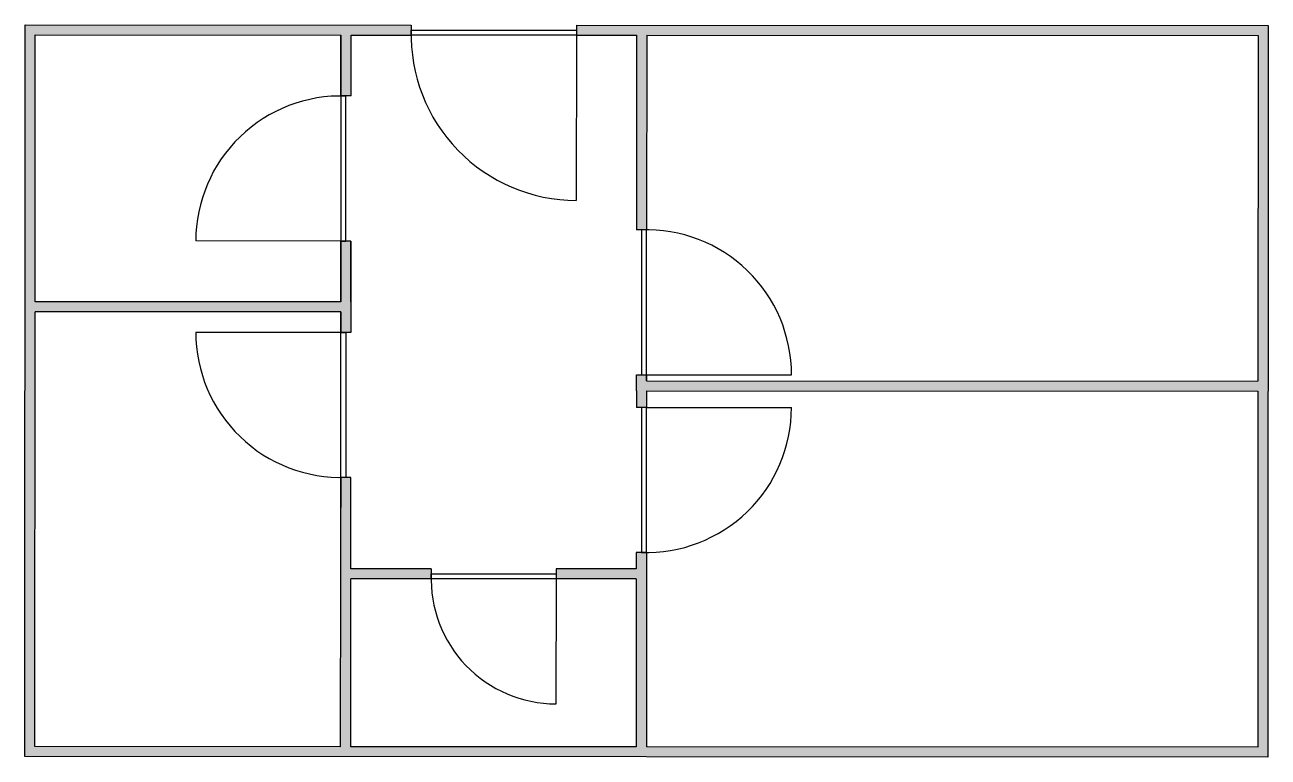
# Model space of a CAD drawing. Header units: millimetres. Extents: x 790368 to 790619, y 161713 to 161823.
# Drawn here: x 790367.78 to 790380.13, y 161815.52 to 161822.79 of the extents above; entities that cross this region are included whole.
import ezdxf

# ---------------------------------------------------------------- set-up
doc = ezdxf.new("R2010")
doc.units = ezdxf.units.MM

msp = doc.modelspace()

# ---------------------------------------------------------------- hatches: boundary and pattern name
h = msp.add_hatch()
h.set_pattern_fill('ANSI36', color=256, scale=0.01, angle=-89.9755)
h.set_pattern_definition([(315.02449, (790472.153338, 162006.819953), (0.061746452, -0.0168115903), [0.079375, -0.015875, 0, -0.015875])])
h.paths.add_polyline_path([(790380.122, 161815.524), (790380.125, 161822.787), (790373.257, 161822.79), (790373.257, 161822.69), (790373.855, 161822.689), (790373.854, 161820.758), (790373.954, 161820.758), (790373.955, 161822.689), (790380.025, 161822.687), (790380.024, 161819.255), (790373.953, 161819.258), (790373.953, 161819.318), (790373.853, 161819.318), (790373.853, 161819.158), (790373.853, 161818.995), (790373.953, 161818.995), (790373.953, 161819.158), (790380.024, 161819.155), (790380.022, 161815.624), (790373.952, 161815.626), (790373.952, 161817.555), (790373.852, 161817.555), (790373.852, 161817.392), (790373.055, 161817.392), (790373.055, 161817.292), (790373.852, 161817.292), (790373.852, 161815.626), (790371.016, 161815.627), (790371.017, 161817.293), (790371.815, 161817.293), (790371.815, 161817.393), (790371.017, 161817.393), (790371.017, 161818.3), (790370.917, 161818.3), (790370.917, 161818.002), (790370.917, 161817.393), (790370.916, 161815.627), (790367.881, 161815.629), (790367.883, 161819.943), (790370.918, 161819.942), (790370.918, 161819.74), (790371.018, 161819.74), (790371.018, 161820.042), (790371.018, 161820.646), (790370.918, 161820.646), (790370.918, 161820.042), (790367.883, 161820.043), (790367.884, 161822.692), (790370.919, 161822.691), (790370.919, 161822.086), (790371.019, 161822.086), (790371.019, 161822.691), (790371.617, 161822.69), (790371.617, 161822.79), (790367.784, 161822.792), (790367.781, 161815.529)])

# ---------------------------------------------------------------- linework, layer by layer
for p, q in [((790373.257, 161822.69), (790373.256, 161821.05)), ((790370.918, 161820.646), (790369.478, 161820.647)), ((790370.918, 161819.74), (790369.478, 161819.74)), ((790373.953, 161819.318), (790375.393, 161819.317)), ((790373.953, 161818.995), (790375.393, 161818.994)), ((790373.055, 161817.292), (790373.054, 161816.052))]:
    msp.add_line(p, q)
for points in [[(790373.257, 161822.79), (790380.125, 161822.787), (790380.122, 161815.524), (790367.781, 161815.529), (790367.784, 161822.792), (790371.617, 161822.79)], [(790367.883, 161820.043), (790367.884, 161822.692), (790370.919, 161822.691)], [(790370.919, 161822.086), (790370.919, 161822.691)], [(790370.919, 161822.086), (790370.919, 161822.691)], [(790370.919, 161822.691), (790370.919, 161822.086)], [(790370.919, 161822.086), (790370.919, 161822.691)], [(790371.019, 161822.691), (790371.617, 161822.69)], [(790371.019, 161822.086), (790371.019, 161822.691)], [(790371.617, 161822.79), (790371.617, 161822.69)], [(790373.257, 161822.79), (790373.257, 161822.69)], [(790373.257, 161822.69), (790373.855, 161822.689)], [(790373.855, 161822.689), (790373.854, 161820.758)], [(790373.955, 161822.689), (790373.954, 161820.758)], [(790373.955, 161822.689), (790380.025, 161822.687), (790380.024, 161819.255)], [(790371.019, 161822.086), (790370.919, 161822.086)], [(790373.954, 161820.758), (790373.854, 161820.758)], [(790370.918, 161820.646), (790370.918, 161820.042), (790367.883, 161820.043)], [(790370.918, 161820.042), (790370.918, 161820.646)], [(790370.918, 161820.042), (790370.918, 161820.646)], [(790370.918, 161820.042), (790370.918, 161820.646)], [(790371.018, 161820.646), (790370.918, 161820.646)], [(790371.018, 161820.646), (790371.018, 161819.942)], [(790371.018, 161820.042), (790371.018, 161820.646)], [(790371.018, 161820.042), (790371.018, 161819.74)], [(790370.916, 161815.627), (790367.881, 161815.629), (790367.883, 161819.943)], [(790370.918, 161819.942), (790367.883, 161819.943)], [(790370.918, 161819.74), (790370.918, 161819.942)], [(790370.918, 161819.74), (790370.918, 161819.942)], [(790370.918, 161819.942), (790370.918, 161819.74)], [(790371.018, 161819.74), (790370.918, 161819.74)], [(790373.853, 161819.158), (790373.853, 161819.318)], [(790373.853, 161819.318), (790373.953, 161819.318)], [(790373.953, 161819.318), (790373.953, 161819.258)], [(790373.953, 161819.258), (790373.953, 161819.318)], [(790373.953, 161819.258), (790380.024, 161819.255)], [(790373.853, 161819.158), (790373.853, 161818.995)], [(790380.024, 161819.155), (790380.022, 161815.624), (790373.952, 161815.626)], [(790373.953, 161819.158), (790373.953, 161818.995)], [(790373.953, 161819.158), (790380.024, 161819.155)], [(790373.953, 161819.158), (790373.953, 161818.995)], [(790373.953, 161819.158), (790373.953, 161818.995)], [(790373.953, 161818.995), (790373.853, 161818.995)], [(790370.917, 161817.393), (790370.917, 161818.3)], [(790370.917, 161817.393), (790370.917, 161818.3)], [(790370.917, 161818.3), (790370.917, 161818.002)], [(790371.017, 161818.3), (790370.917, 161818.3)], [(790371.017, 161817.393), (790371.017, 161818.3)], [(790373.852, 161817.555), (790373.852, 161817.392)], [(790373.952, 161817.555), (790373.852, 161817.555)], [(790373.952, 161817.555), (790373.952, 161815.626)], [(790373.952, 161817.555), (790373.952, 161815.626)], [(790373.952, 161817.555), (790373.952, 161817.392)], [(790370.916, 161815.627), (790370.917, 161817.393)], [(790371.815, 161817.393), (790371.017, 161817.393)], [(790371.815, 161817.393), (790371.815, 161817.293)], [(790373.852, 161817.392), (790373.055, 161817.392)], [(790373.055, 161817.392), (790373.055, 161817.292)], [(790371.016, 161815.627), (790371.017, 161817.293)], [(790371.815, 161817.293), (790371.017, 161817.293)], [(790373.852, 161817.292), (790373.055, 161817.292)], [(790373.852, 161817.292), (790373.852, 161815.626)], [(790370.916, 161815.627), (790367.881, 161815.629)], [(790373.852, 161815.626), (790371.016, 161815.627)], [(790373.852, 161815.626), (790371.016, 161815.627)]]:
    msp.add_lwpolyline(points)
for points in [[(790373.257, 161822.74), (790373.257, 161822.69), (790371.617, 161822.69), (790371.617, 161822.74)], [(790370.968, 161820.646), (790370.969, 161822.086), (790370.919, 161822.086), (790370.918, 161820.646)], [(790373.904, 161820.758), (790373.903, 161819.318), (790373.953, 161819.318), (790373.954, 161820.758)], [(790370.968, 161819.74), (790370.967, 161818.3), (790370.917, 161818.3), (790370.918, 161819.74)], [(790373.903, 161818.995), (790373.902, 161817.555), (790373.952, 161817.555), (790373.953, 161818.995)], [(790373.055, 161817.342), (790373.055, 161817.292), (790371.815, 161817.293), (790371.815, 161817.343)]]:
    msp.add_lwpolyline(points, close=True)
for centre, radius, start, end in [((790373.257, 161822.69), 1.64, 178.2284, 269.9755), ((790370.918, 161820.646), 1.44, 87.9857, 179.9755), ((790373.953, 161819.318), 1.44, 359.9755, 91.9653), ((790370.918, 161819.74), 1.44, 179.9755, 271.9653), ((790373.953, 161818.995), 1.44, 267.9857, 359.9755), ((790373.055, 161817.292), 1.24, 177.6646, 269.9755)]:
    msp.add_arc(centre, radius, start, end)

doc.saveas('drawing.dxf')
